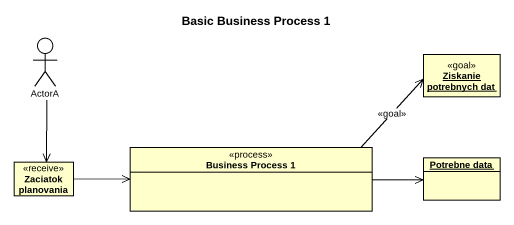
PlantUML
@startuml
title Basic Business Process 1
allowmixing
hide circle
hide empty members
actor ActorA
object "Ziskanie potrebnych dat" as Ziskanie_potrebnych_dat <<goal>>
class "Zaciatok planovania" as Zaciatok_planovania <<receive>>
class "Business Process 1" as Business_Process_1 <<process>>
object "Potrebne data" as Potrebne_data
ActorA --> Zaciatok_planovania
Zaciatok_planovania -right-> Business_Process_1
Business_Process_1 -right-> Ziskanie_potrebnych_dat : <<goal>>
Business_Process_1 -right-> Potrebne_data
@enduml
